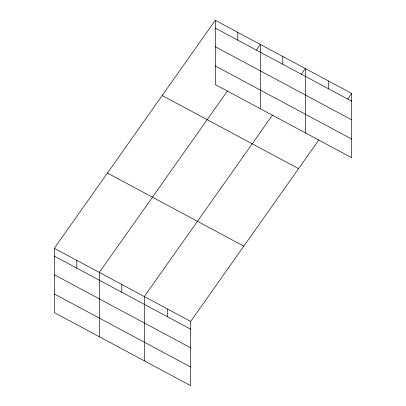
<?xml version="1.0" encoding="UTF-8"?>
<svg xmlns="http://www.w3.org/2000/svg" width="406" height="406" viewBox="0 0 406 406"><rect width="100%" height="100%" fill="white"/><g stroke="black" fill="none" stroke-linecap="round" stroke-linejoin="round"><path stroke-width="0.61" d="M318.811 139.984L190.698 321.405L190.698 385.7L54.297 312.595L54.297 248.299L215.302 20.3L351.703 93.405L351.697 157.701L215.302 84.595L215.302 20.3M227.421 91L99.313 272.426L99.313 336.721M256.338 50.055L260.312 44.427L260.312 108.717M272.436 115.126L144.323 296.553L144.323 360.843M300.988 74.694L305.322 68.548L305.322 132.843M347.724 99.039L351.703 93.405M215.302 28.095L351.703 101.201M215.302 46.736L351.697 119.846M215.302 65.95L351.697 139.055M162.172 95.542L298.567 168.647M107.433 173.063L243.828 246.168M54.297 248.299L190.698 321.405M54.297 256.095L190.698 329.2M54.297 274.74L190.698 347.846M54.297 293.949L190.698 367.054M328.51 80.977L328.51 88.772M282.82 56.49L282.82 64.28M237.809 32.363L237.809 40.153M167.511 308.976L167.511 316.771M121.815 284.489L121.815 292.279M76.805 260.363L76.805 268.153"/></g></svg>
